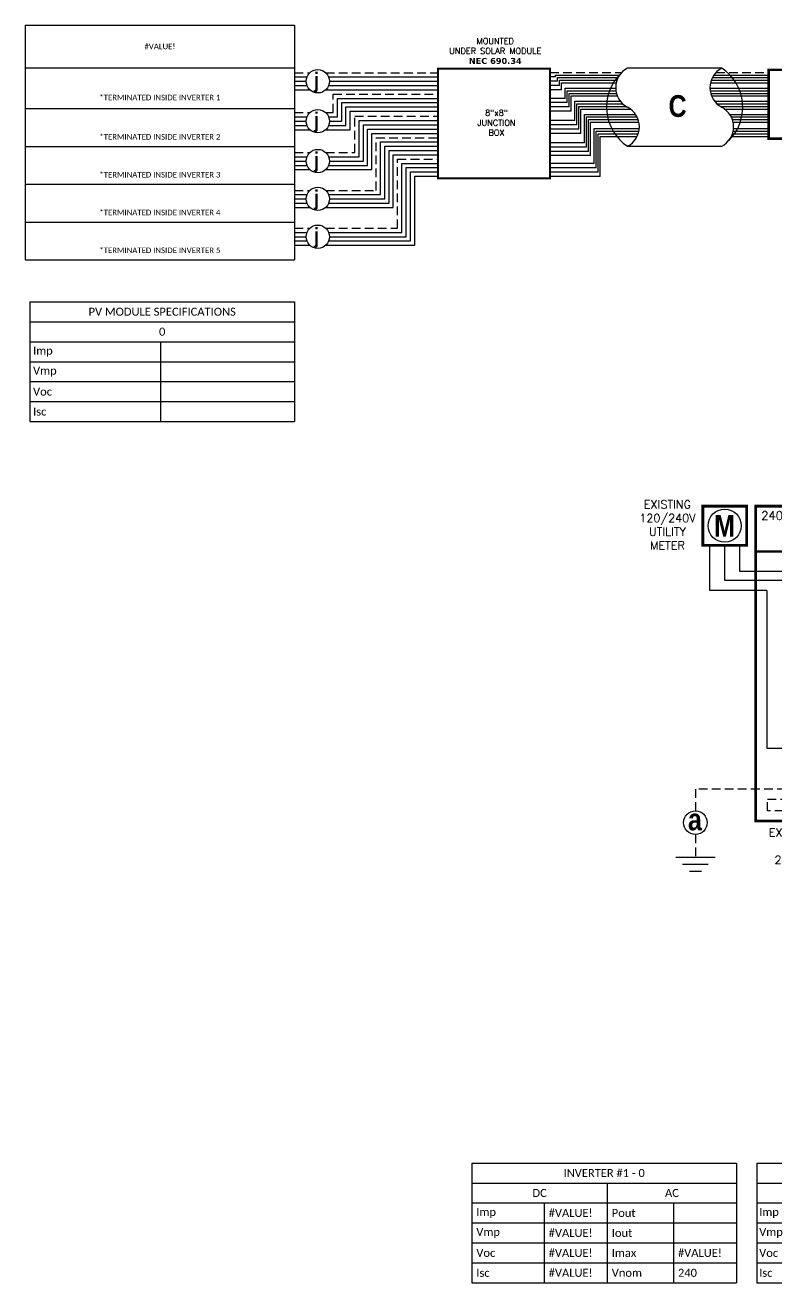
# Model space of a CAD drawing. Header units: feet. Extents: x 20558 to 21366, y 15297 to 15844.
# Drawn here: x 20558 to 20883, y 15297 to 15839 of the extents above; entities that cross this region are included whole.
import ezdxf

# ---------------------------------------------------------------- set-up
doc = ezdxf.new("R2010")
doc.units = ezdxf.units.FT
doc.header["$MEASUREMENT"] = 0
doc.linetypes.add('HIDDEN', pattern=[0.375, 0.25, -0.125])
doc.styles.add('ONE LINE TXT', font='techb___.ttf')
doc.styles.get("Standard").update_dxf_attribs({"font": 'simplex.shx'})

# ---------------------------------------------------------------- blocks, each defined once
blk = doc.blocks.new('*T21')
at = {"color": 9, "linetype": 'ByBlock', "lineweight": 30, "true_color": 0xa7bfde, "transparency": 16777216}
blk.add_line((0, 0), (116.21, 0), dxfattribs=at)
at = {"color": 0, "linetype": 'ByBlock', "lineweight": -2, "transparency": 16777216}
for p, q in [((0, 0), (0, -101.3)), ((116.21, 0), (116.21, -101.3)), ((0, -18.37), (116.21, -18.37)), ((0, -36.03), (116.21, -36.03)), ((0, -52.35), (116.21, -52.35)), ((0, -68.66), (116.21, -68.66)), ((0, -84.98), (116.21, -84.98)), ((0, -101.3), (116.21, -101.3))]:
    blk.add_line(p, q, dxfattribs=at)
at = {"color": 0, "transparency": 16777216, "char_height": 2.4195, "width": 110.4406, "attachment_point": 5}
for s, insert in [('{\\fCalibri|b0|i0|c0;#VALUE!', (58.11, -9.18)), ('{\\fCalibri|b0|i0|c0;^J^J*TERMINATED INSIDE INVERTER 1', (58.11, -27.2)), ('{\\fCalibri|b0|i0|c0;^J^J*TERMINATED INSIDE INVERTER 2', (58.11, -44.19)), ('{\\fCalibri|b0|i0|c0;^J^J*TERMINATED INSIDE INVERTER 3', (58.11, -60.51)), ('{\\fCalibri|b0|i0|c0;^J^J*TERMINATED INSIDE INVERTER 4', (58.11, -76.82)), ('{\\fCalibri|b0|i0|c0;^J^J*TERMINATED INSIDE INVERTER 5', (58.11, -93.14))]:
    blk.add_mtext(s, dxfattribs=dict(at, insert=insert))
blk = doc.blocks.new('breakerPanel')
at = {"linetype": 'Continuous'}
h = blk.add_hatch(color=1, dxfattribs=at)
h.dxf.hatch_style = 1
edge = h.paths.add_edge_path()
edge.add_arc((-42.47, 86.8), 0.291, 0, 360)
h = blk.add_hatch(color=1, dxfattribs=at)
h.dxf.hatch_style = 1
edge = h.paths.add_edge_path()
edge.add_arc((-38.44, 86.8), 0.291, 0, 360)
h = blk.add_hatch(color=1, dxfattribs=at)
h.dxf.hatch_style = 1
edge = h.paths.add_edge_path()
edge.add_arc((-42.47, 77.16), 0.291, 0, 360)
h = blk.add_hatch(color=1, dxfattribs=at)
h.dxf.hatch_style = 1
edge = h.paths.add_edge_path()
edge.add_arc((-38.44, 77.16), 0.291, 0, 360)
h = blk.add_hatch(color=1, dxfattribs=at)
h.dxf.hatch_style = 1
edge = h.paths.add_edge_path()
edge.add_arc((-38.44, 71.16), 0.528, 0, 360)
h = blk.add_hatch(color=1, dxfattribs=at)
h.dxf.hatch_style = 1
edge = h.paths.add_edge_path()
edge.add_arc((-42.47, 67.78), 0.528, 0, 360)
h = blk.add_hatch(color=1, dxfattribs=at)
h.dxf.hatch_style = 1
edge = h.paths.add_edge_path()
edge.add_arc((-38.44, 61.76), 0.528, 0, 360)
h = blk.add_hatch(color=1, dxfattribs=at)
h.dxf.hatch_style = 1
edge = h.paths.add_edge_path()
edge.add_arc((-42.47, 58.38), 0.528, 0, 360)
h = blk.add_hatch(color=1, dxfattribs=at)
h.dxf.hatch_style = 1
edge = h.paths.add_edge_path()
edge.add_arc((-42.47, 48.98), 0.528, 0, 360)
h = blk.add_hatch(color=1, dxfattribs=at)
h.dxf.hatch_style = 1
edge = h.paths.add_edge_path()
edge.add_arc((-38.44, 52.36), 0.528, 0, 360)
h = blk.add_hatch(color=1, dxfattribs=at)
h.dxf.hatch_style = 1
edge = h.paths.add_edge_path()
edge.add_arc((-38.44, 42.95), 0.528, 0, 360)
h = blk.add_hatch(color=1, dxfattribs=at)
h.dxf.hatch_style = 1
edge = h.paths.add_edge_path()
edge.add_arc((-42.47, 39.58), 0.528, 0, 360)
h = blk.add_hatch(color=1, dxfattribs=at)
h.dxf.hatch_style = 1
edge = h.paths.add_edge_path()
edge.add_arc((-38.44, 33.55), 0.528, 0, 360)
h = blk.add_hatch(color=1, dxfattribs=at)
h.dxf.hatch_style = 1
edge = h.paths.add_edge_path()
edge.add_arc((-42.47, 30.17), 0.528, 0, 360)
at = {"color": 155, "true_color": 0x647190}
blk.add_line((-80.92, 126.59), (0, 126.59), dxfattribs=at)
at = {"color": 253, "linetype": 'Continuous'}
for p, q in [((-100.73, 90.2), (-100.73, 109.7)), ((-76.04, 90.2), (-100.73, 90.2)), ((-76.04, 90.2), (-76.04, 22.16)), ((-76.04, 22.16), (-27.25, 22.16)), ((-27.25, 22.16), (-27.25, 17.57)), ((-27.25, 17.57), (-29.89, 17.57)), ((-11.01, 0.16), (-29.89, 0.16)), ((0, 3), (-11.01, 3)), ((-11.01, 3), (-11.01, 0.16))]:
    blk.add_line(p, q, dxfattribs=at)
at = {"color": 10, "linetype": 'Continuous'}
for p, q in [((-94.24, 94.51), (-94.24, 109.7)), ((-42.47, 94.51), (-94.24, 94.51)), ((-42.47, 87.09), (-42.47, 94.51)), ((-42.47, 30.17), (-42.47, 76.87)), ((-35.88, 67.78), (-45.04, 67.78)), ((-35.88, 58.38), (-45.04, 58.38)), ((-35.88, 48.98), (-45.04, 48.98)), ((-35.88, 39.58), (-45.04, 39.58)), ((-35.88, 30.17), (-45.04, 30.17)), ((-10.98, 30.17), (-29.89, 30.17)), ((-10.98, 6), (-10.98, 30.17)), ((0, 6), (-10.98, 6))]:
    blk.add_line(p, q, dxfattribs=at)
at = {"color": 7, "linetype": 'Continuous'}
for p, q in [((-87.75, 98.34), (-87.75, 109.7)), ((-38.44, 98.34), (-87.75, 98.34)), ((-38.44, 87.09), (-38.44, 98.34)), ((-38.44, 61.76), (-38.44, 76.87)), ((-35.88, 71.16), (-45.04, 71.16)), ((-38.44, 71.16), (-35.88, 71.16)), ((-45.04, 61.76), (-35.88, 61.76)), ((-35.88, 61.76), (-45.04, 61.76)), ((-38.44, 52.36), (-38.44, 61.76)), ((-45.04, 52.36), (-35.88, 52.36)), ((-35.88, 52.36), (-45.04, 52.36)), ((-38.44, 42.95), (-38.44, 52.36)), ((-45.04, 42.95), (-35.88, 42.95)), ((-35.88, 42.95), (-45.04, 42.95)), ((-38.44, 33.55), (-38.44, 42.95)), ((-35.88, 33.55), (-45.04, 33.55)), ((-6.96, 9), (-6.96, 33.55))]:
    blk.add_line(p, q, dxfattribs=at)
at = {"lineweight": 50}
blk.add_line((-80.92, 106.95), (0, 106.95), dxfattribs=at)
at = {"color": 7}
for p, q in [((-29.89, 33.55), (-6.96, 33.55)), ((0, 9), (-6.96, 9))]:
    blk.add_line(p, q, dxfattribs=at)
at = {"color": 1, "linetype": 'Continuous'}
for p, q in [((-51.03, -2.51), (-51.03, 20.23)), ((-46.49, 20.23), (-51.03, 20.23)), ((-46.49, 20.23), (-46.49, -2.51)), ((-34.43, -2.43), (-34.43, 20.16)), ((-29.89, 20.16), (-34.43, 20.16)), ((-29.89, 20.16), (-29.89, -2.43)), ((-46.49, -2.51), (-51.03, -2.51)), ((-29.89, -2.43), (-34.43, -2.43))]:
    blk.add_line(p, q, dxfattribs=at)
at = {"color": 4, "linetype": 'Continuous'}
for p, q in [((-47.97, 18.28), (-49.55, 16.71)), ((-31.37, 18.35), (-32.94, 16.78)), ((-47.97, 13.93), (-49.55, 12.36)), ((-31.37, 14), (-32.94, 12.43)), ((-47.97, 9.58), (-49.55, 8.01)), ((-31.37, 9.65), (-32.94, 8.08)), ((-47.97, 5.23), (-49.55, 3.66)), ((-47.97, 0.88), (-49.55, -0.69)), ((-31.37, 5.3), (-32.94, 3.73)), ((-31.37, 0.95), (-32.94, -0.62))]:
    blk.add_line(p, q, dxfattribs=at)
at = {"color": 92, "linetype": 'HIDDEN', "ltscale": 15}
for p, q in [((-51.03, 4.44), (-106.89, 4.44)), ((-106.89, 4.44), (-106.89, -4.87)), ((-75.84, -4.96), (-75.84, 0.09)), ((-75.84, 0.09), (-51.03, 0.09)), ((0, 0), (-6.96, 0)), ((-6.96, -4.96), (-75.84, -4.96)), ((-6.96, 0), (-6.96, -4.96)), ((-106.89, -15.1), (-106.89, -24.84))]:
    blk.add_line(p, q, dxfattribs=at)
at = {"color": 92, "linetype": 'Continuous', "ltscale": 15}
blk.add_line((-34.43, 0.09), (-46.49, 0.09), dxfattribs=at)
at = {"lineweight": 50, "const_width": 1.19}
for points in [[(-103.67, 109.7), (-103.67, 126.59), (-84.82, 126.59), (-84.82, 109.7)], [(-80.92, -9.3), (-80.92, 126.59), (0, 126.59), (0, -9.3)]]:
    blk.add_lwpolyline(points, close=True, dxfattribs=at)
at = {"color": 92, "linetype": 'Continuous', "lineweight": 5, "ltscale": 0.05, "flags": 128}
for points in [[(-45.88, 10.97), (-41.2, 10.97)], [(-43.54, 13.81), (-43.54, 10.97)], [(-42.01, 10.1), (-45.07, 10.1)], [(-42.82, 9.23), (-44.25, 9.23)]]:
    blk.add_lwpolyline(points, dxfattribs=at)
at = {"color": 92, "linetype": 'Continuous', "ltscale": 4, "flags": 128}
for points in [[(-115.37, -24.84), (-98.41, -24.84)], [(-101.35, -27.98), (-112.43, -27.98)], [(-104.29, -31.12), (-109.49, -31.12)]]:
    blk.add_lwpolyline(points, dxfattribs=at)
at = {"linetype": 'Continuous'}
blk.add_circle((-94.24, 118.15), 7.15, dxfattribs=at)
at = {"color": 1, "linetype": 'Continuous'}
for centre, radius in [((-42.47, 86.8), 0.291), ((-38.44, 86.8), 0.291), ((-42.47, 77.16), 0.291), ((-38.44, 77.16), 0.291), ((-38.44, 71.16), 0.528), ((-42.47, 67.78), 0.528), ((-38.44, 61.76), 0.528), ((-42.47, 58.38), 0.528), ((-42.47, 48.98), 0.528), ((-38.44, 52.36), 0.528), ((-38.44, 42.95), 0.528), ((-42.47, 39.58), 0.528), ((-38.44, 33.55), 0.528), ((-42.47, 30.17), 0.528)]:
    blk.add_circle(centre, radius, dxfattribs=at)
at = {"color": 4, "linetype": 'Continuous'}
for centre in [(-48.76, 17.49), (-32.16, 17.57), (-48.76, 13.14), (-32.16, 13.21), (-48.76, 8.79), (-48.76, 4.44), (-32.16, 8.86), (-32.16, 4.51), (-48.76, 0.09), (-32.16, 0.16)]:
    blk.add_circle(centre, 1.11, dxfattribs=at)
at = {"color": 7, "linetype": 'Continuous'}
blk.add_circle((-106.89, -9.99), 5.11, dxfattribs=at)
at = {"color": 1, "linetype": 'Continuous'}
for centre, radius, start, end in [((-50.14, 81.98), 9.06, 327.8708, 32.1292), ((-46.11, 81.98), 9.06, 327.8708, 32.1292), ((-48.03, 68.62), 3.93, 40.3392, 139.6608), ((-32.88, 68.62), 3.93, 40.3392, 139.6608), ((-48.03, 65.24), 3.93, 40.3392, 139.6608), ((-32.88, 65.24), 3.93, 40.3392, 139.6608), ((-48.03, 59.21), 3.93, 40.3392, 139.6608), ((-48.03, 55.84), 3.93, 40.3392, 139.6608), ((-32.88, 59.21), 3.93, 40.3392, 139.6608), ((-32.88, 55.84), 3.93, 40.3392, 139.6608), ((-48.03, 49.81), 3.93, 40.3392, 139.6608), ((-48.03, 46.43), 3.93, 40.3392, 139.6608), ((-32.88, 49.81), 3.93, 40.3392, 139.6608), ((-32.88, 46.43), 3.93, 40.3392, 139.6608), ((-48.03, 40.41), 3.93, 40.3392, 139.6608), ((-32.88, 40.41), 3.93, 40.3392, 139.6608), ((-48.03, 37.03), 3.93, 40.3392, 139.6608), ((-32.88, 37.03), 3.93, 40.3392, 139.6608), ((-48.03, 31.01), 3.93, 40.3392, 139.6608), ((-32.88, 31.01), 3.93, 40.3392, 139.6608), ((-48.03, 27.63), 3.93, 40.3392, 139.6608), ((-32.88, 27.63), 3.93, 40.3392, 139.6608)]:
    blk.add_arc(centre, radius, start, end, dxfattribs=at)
at = {"color": 253, "linetype": 'Continuous', "style": 'ONE LINE TXT'}
blk.add_text('M', height=9.38, dxfattribs=at).set_placement((-98.8, 113.43))
at = {"color": 4, "linetype": 'Continuous'}
blk.add_text('NEUTRAL', height=1.874, rotation=90, dxfattribs=at).set_placement((-35.08, 4.08))
at = {"color": 1, "attachment_point": 5}
for s, width, gutter_width, heights, insert, char_height in [('EXISTING\\P120/240V UTILITY METER', 0.0523, 7.17, [0], (-118.95, 118.48), 3.5433), ('240V', 0.1481, 0.75, [0], (-72.39, 122.54), 3.658), ('1∅', 0.1481, 0.75, [0], (-5.31, 122.54), 3.658), ('serA MAIN BREAKER\\PserA BUSBAR', 72.4998, 0.75, [0], (-39.75, 113.14), 3.6576), ('EXISTING MAIN BREAKER LOAD CENTER\\P2pocA BACK FEED BREAKER\\P{\\fVerdana|b1|i0|c0|p34;NEC 690.64}', 79.2627, 97.94, [154.49], (-39.35, -23.14), 3.5433)]:
    blk.add_mtext_dynamic_manual_height_columns(s, width=width, gutter_width=gutter_width, heights=heights, dxfattribs=dict(at, insert=insert, char_height=char_height))
at = {"color": 4, "linetype": 'Continuous', "insert": (-46.25, 82.15), "char_height": 1.874, "attachment_point": 5, "rotation": 90}
blk.add_mtext_dynamic_manual_height_columns('2pserA\\PMAIN', width=0.1481, gutter_width=0.75, heights=[0], dxfattribs=at)
at = {"color": 1, "linetype": 'Continuous', "insert": (-110.08, -3.93), "char_height": 9.3833, "attachment_point": 1, "style": 'ONE LINE TXT'}
blk.add_mtext_dynamic_manual_height_columns('{\\W1;\\C256;a}', width=0.1385, gutter_width=2.13, heights=[0], dxfattribs=at)
blk = doc.blocks.new('*U16')
at = {"color": 7}
blk.add_blockref('breakerPanel', (0, 0), dxfattribs=at)
blk = doc.blocks.new('*T22')
at = {"color": 0, "lineweight": -2, "transparency": 16777216}
for p, q in [((0, 0), (114.19, 0)), ((0, 0), (0, -51.7)), ((114.19, 0), (114.19, -51.7)), ((0, -8.62), (114.19, -8.62)), ((58.43, -8.62), (58.43, -51.7)), ((0, -17.23), (114.19, -17.23)), ((31.22, -17.23), (31.22, -51.7)), ((86.98, -17.23), (86.98, -51.7)), ((0, -25.85), (114.19, -25.85)), ((0, -34.47), (114.19, -34.47)), ((0, -43.08), (114.19, -43.08)), ((0, -51.7), (114.19, -51.7))]:
    blk.add_line(p, q, dxfattribs=at)
at = {"color": 0, "linetype": 'Continuous', "transparency": 16777216, "char_height": 3.4544}
for s, insert, width, attachment_point in [('{\\fCalibri|b0|i0|c0;INVERTER #1 - 0', (57.09, -4.31), 110.3293, 5), ('{\\fCalibri|b0|i0|c0;DC', (29.22, -12.93), 54.5755, 5), ('{\\fCalibri|b0|i0|c0;AC', (86.31, -12.93), 51.8976, 5), ('{\\fCalibri|b0|i0|c0;Imp', (1.93, -21.54), 27.3681, 4), ('{\\fCalibri|b0|i0|c0;#VALUE!', (33.15, -21.54), 23.3513, 4), ('{\\fCalibri|b0|i0|c0;Pout', (60.36, -21.54), 24.6902, 4), ('{\\fCalibri|b0|i0|c0;', (88.91, -21.54), 23.3513, 4), ('{\\fCalibri|b0|i0|c0;Vmp', (1.93, -30.16), 27.3681, 4), ('{\\fCalibri|b0|i0|c0;#VALUE!', (33.15, -30.16), 23.3513, 4), ('{\\fCalibri|b0|i0|c0;Iout', (60.36, -30.16), 24.6902, 4), ('{\\fCalibri|b0|i0|c0;', (88.91, -30.16), 23.3513, 4), ('{\\fCalibri|b0|i0|c0;Voc', (1.93, -38.78), 27.3681, 4), ('{\\fCalibri|b0|i0|c0;#VALUE!', (33.15, -38.78), 23.3513, 4), ('{\\fCalibri|b0|i0|c0;Imax', (60.36, -38.78), 24.6902, 4), ('{\\fCalibri|b0|i0|c0;#VALUE!', (88.91, -38.78), 23.3513, 4), ('{\\fCalibri|b0|i0|c0;Isc', (1.93, -47.39), 27.3681, 4), ('{\\fCalibri|b0|i0|c0;#VALUE!', (33.15, -47.39), 23.3513, 4), ('{\\fCalibri|b0|i0|c0;Vnom', (60.36, -47.39), 24.6902, 4), ('{\\fCalibri|b0|i0|c0;240', (88.91, -47.39), 23.3513, 4)]:
    blk.add_mtext(s, dxfattribs=dict(at, insert=insert, width=width, attachment_point=attachment_point))
blk = doc.blocks.new('*T23')
at = {"color": 0, "lineweight": -2, "transparency": 16777216}
for p, q in [((0, 0), (114.19, 0)), ((0, 0), (0, -51.7)), ((114.19, 0), (114.19, -51.7)), ((0, -8.62), (114.19, -8.62)), ((58.43, -8.62), (58.43, -51.7)), ((0, -17.23), (114.19, -17.23)), ((31.22, -17.23), (31.22, -51.7)), ((86.98, -17.23), (86.98, -51.7)), ((0, -25.85), (114.19, -25.85)), ((0, -34.47), (114.19, -34.47)), ((0, -43.08), (114.19, -43.08)), ((0, -51.7), (114.19, -51.7))]:
    blk.add_line(p, q, dxfattribs=at)
at = {"color": 0, "linetype": 'Continuous', "transparency": 16777216, "char_height": 3.4544}
for s, insert, width, attachment_point in [('{\\fCalibri|b0|i0|c0;INVERTER #2 - 0', (57.09, -4.31), 112.0547, 5), ('{\\fCalibri|b0|i0|c0;DC', (29.22, -12.93), 56.3009, 5), ('{\\fCalibri|b0|i0|c0;AC', (86.31, -12.93), 53.623, 5), ('{\\fCalibri|b0|i0|c0;Imp', (1.07, -21.54), 29.0935, 4), ('{\\fCalibri|b0|i0|c0;#VALUE!', (32.29, -21.54), 25.0767, 4), ('{\\fCalibri|b0|i0|c0;Pout', (59.5, -21.54), 26.4156, 4), ('{\\fCalibri|b0|i0|c0;', (88.04, -21.54), 25.0767, 4), ('{\\fCalibri|b0|i0|c0;Vmp', (1.07, -30.16), 29.0935, 4), ('{\\fCalibri|b0|i0|c0;#VALUE!', (32.29, -30.16), 25.0767, 4), ('{\\fCalibri|b0|i0|c0;Iout', (59.5, -30.16), 26.4156, 4), ('{\\fCalibri|b0|i0|c0;', (88.04, -30.16), 25.0767, 4), ('{\\fCalibri|b0|i0|c0;Voc', (1.07, -38.78), 29.0935, 4), ('{\\fCalibri|b0|i0|c0;#VALUE!', (32.29, -38.78), 25.0767, 4), ('{\\fCalibri|b0|i0|c0;Imax', (59.5, -38.78), 26.4156, 4), ('{\\fCalibri|b0|i0|c0;#VALUE!', (88.04, -38.78), 25.0767, 4), ('{\\fCalibri|b0|i0|c0;Isc', (1.07, -47.39), 29.0935, 4), ('{\\fCalibri|b0|i0|c0;#VALUE!', (32.29, -47.39), 25.0767, 4), ('{\\fCalibri|b0|i0|c0;Vnom', (59.5, -47.39), 26.4156, 4), ('{\\fCalibri|b0|i0|c0;240', (88.04, -47.39), 25.0767, 4)]:
    blk.add_mtext(s, dxfattribs=dict(at, insert=insert, width=width, attachment_point=attachment_point))
blk = doc.blocks.new('*T28')
at = {"color": 0, "lineweight": -2, "transparency": 16777216}
for p, q in [((0, 0), (114.19, 0)), ((0, 0), (0, -51.69)), ((114.19, 0), (114.19, -51.69)), ((0, -8.62), (114.19, -8.62)), ((0, -17.23), (114.19, -17.23)), ((56.41, -17.23), (56.41, -51.69)), ((0, -25.85), (114.19, -25.85)), ((0, -34.46), (114.19, -34.46)), ((0, -43.08), (114.19, -43.08)), ((0, -51.69), (114.19, -51.69))]:
    blk.add_line(p, q, dxfattribs=at)
at = {"color": 0, "linetype": 'Continuous', "transparency": 16777216, "char_height": 3.4544}
for s, insert, width, attachment_point in [('{\\fCalibri|b0|i0|c0;PV MODULE SPECIFICATIONS', (57.09, -4.31), 111.433, 5), ('{\\fCalibri|b0|i0|c0;0', (57.09, -12.92), 111.433, 5), ('{\\fCalibri|b0|i0|c0;Imp', (1.38, -21.54), 53.6551, 4), ('{\\fCalibri|b0|i0|c0;', (57.78, -21.54), 55.0254, 4), ('{\\fCalibri|b0|i0|c0;Vmp', (1.38, -30.15), 53.6551, 4), ('{\\fCalibri|b0|i0|c0;', (57.78, -30.15), 55.0254, 4), ('{\\fCalibri|b0|i0|c0;Voc', (1.38, -38.77), 53.6551, 4), ('{\\fCalibri|b0|i0|c0;', (57.78, -38.77), 55.0254, 4), ('{\\fCalibri|b0|i0|c0;Isc', (1.38, -47.39), 53.6551, 4), ('{\\fCalibri|b0|i0|c0;', (57.78, -47.39), 55.0254, 4)]:
    blk.add_mtext(s, dxfattribs=dict(at, insert=insert, width=width, attachment_point=attachment_point))

msp = doc.modelspace()

# ---------------------------------------------------------------- linework, layer by layer
at = {"color": 7, "linetype": 'Continuous'}
for p, q in [((20858.88, 15820.85), (20818.25, 15820.85)), ((20674.61, 15817.04), (20680.1, 15817.04)), ((20689.32, 15817.04), (20736.43, 15817.04)), ((20787.21, 15817.04), (20784.84, 15817.04)), ((20787.21, 15817.88), (20814.88, 15817.88)), ((20787.21, 15817.04), (20787.21, 15817.88)), ((20788.88, 15815.62), (20813.7, 15815.62)), ((20788.88, 15813.35), (20788.88, 15815.62)), ((20854.34, 15815.62), (20879.11, 15815.62)), ((20855.51, 15817.88), (20879.11, 15817.88)), ((20674.61, 15813.35), (20680.1, 15813.35)), ((20689.32, 15813.35), (20736.43, 15813.35)), ((20788.88, 15813.35), (20784.84, 15813.35)), ((20791.38, 15812.23), (20813.15, 15812.23)), ((20791.38, 15807.81), (20791.38, 15812.23)), ((20793.05, 15809.97), (20813.47, 15809.97)), ((20793.05, 15804.12), (20793.05, 15809.97)), ((20853.79, 15812.23), (20879.11, 15812.23)), ((20854.11, 15809.97), (20879.11, 15809.97)), ((20693.08, 15799.82), (20693.08, 15807.81)), ((20693.08, 15807.81), (20736.43, 15807.81)), ((20696.77, 15796.13), (20696.77, 15804.12)), ((20696.77, 15804.12), (20736.43, 15804.12)), ((20791.38, 15807.81), (20784.84, 15807.81)), ((20793.05, 15804.12), (20784.84, 15804.12)), ((20795.55, 15806.57), (20815.16, 15806.57)), ((20795.55, 15798.23), (20795.55, 15806.57)), ((20797.22, 15804.3), (20817.69, 15804.3)), ((20797.22, 15794.54), (20797.22, 15804.3)), ((20855.79, 15806.57), (20879.11, 15806.57)), ((20858.33, 15804.3), (20879.11, 15804.3)), ((20674.61, 15799.82), (20680.1, 15799.82)), ((20689.32, 15799.82), (20693.08, 15799.82)), ((20702.45, 15782.59), (20702.45, 15798.23)), ((20702.45, 15798.23), (20736.43, 15798.23)), ((20795.55, 15798.23), (20784.84, 15798.23)), ((20799.73, 15788.64), (20799.73, 15800.9)), ((20799.73, 15800.9), (20821.7, 15800.9)), ((20801.39, 15784.95), (20801.39, 15798.64)), ((20801.39, 15798.64), (20822.83, 15798.64)), ((20862.34, 15800.9), (20879.11, 15800.9)), ((20863.47, 15798.64), (20879.11, 15798.64)), ((20674.61, 15796.13), (20680.1, 15796.13)), ((20689.32, 15796.13), (20696.77, 15796.13)), ((20706.14, 15778.9), (20706.14, 15794.54)), ((20706.14, 15794.54), (20736.43, 15794.54)), ((20797.22, 15794.54), (20784.84, 15794.54)), ((20803.9, 15779.66), (20803.9, 15794.76)), ((20803.9, 15794.76), (20823.31, 15794.76)), ((20863.95, 15794.76), (20879.11, 15794.76)), ((20711.68, 15766.28), (20711.68, 15789)), ((20711.68, 15789), (20736.43, 15789)), ((20799.73, 15788.64), (20784.84, 15788.64)), ((20805.57, 15775.97), (20805.57, 15792.5)), ((20805.57, 15792.5), (20822.84, 15792.5)), ((20818.25, 15787.13), (20858.88, 15787.13)), ((20863.48, 15792.5), (20879.11, 15792.5)), ((20674.61, 15782.59), (20680.1, 15782.59)), ((20689.32, 15782.59), (20702.45, 15782.59)), ((20715.37, 15762.59), (20715.37, 15785.31)), ((20715.37, 15785.31), (20736.43, 15785.31)), ((20801.39, 15784.95), (20784.84, 15784.95)), ((20674.61, 15778.9), (20680.1, 15778.9)), ((20689.32, 15778.9), (20706.14, 15778.9)), ((20720.9, 15779.77), (20736.43, 15779.77)), ((20720.9, 15749.96), (20720.9, 15779.77)), ((20803.9, 15779.66), (20784.84, 15779.66)), ((20724.59, 15776.08), (20736.43, 15776.08)), ((20724.59, 15746.27), (20724.59, 15776.08)), ((20805.57, 15775.97), (20784.84, 15775.97)), ((20674.61, 15766.28), (20680.1, 15766.28)), ((20689.32, 15766.28), (20711.68, 15766.28)), ((20674.61, 15762.59), (20680.1, 15762.59)), ((20689.32, 15762.59), (20715.37, 15762.59)), ((20674.61, 15749.96), (20680.1, 15749.96)), ((20689.32, 15749.96), (20720.9, 15749.96)), ((20674.61, 15746.27), (20680.1, 15746.27)), ((20689.32, 15746.27), (20724.59, 15746.27))]:
    msp.add_line(p, q, dxfattribs=at)
at = {"color": 92, "linetype": 'HIDDEN', "ltscale": 15}
for p, q in [((20674.61, 15818.89), (20681.23, 15818.89)), ((20688.06, 15818.89), (20736.43, 15818.89)), ((20784.84, 15819.02), (20815.81, 15819.02)), ((20856.44, 15819.02), (20879.11, 15819.02)), ((20691.24, 15801.66), (20691.24, 15809.66)), ((20691.24, 15809.66), (20736.43, 15809.66)), ((20674.61, 15801.66), (20681.23, 15801.66)), ((20688.06, 15801.66), (20691.24, 15801.66)), ((20700.6, 15784.44), (20700.6, 15800.07)), ((20700.6, 15800.07), (20736.43, 15800.07)), ((20709.83, 15768.12), (20709.83, 15790.85)), ((20709.83, 15790.85), (20736.43, 15790.85)), ((20674.61, 15784.44), (20681.23, 15784.44)), ((20688.06, 15784.44), (20700.6, 15784.44)), ((20719.06, 15781.62), (20736.43, 15781.62)), ((20719.06, 15751.81), (20719.06, 15781.62)), ((20674.61, 15768.12), (20681.23, 15768.12)), ((20688.06, 15768.12), (20709.83, 15768.12)), ((20674.61, 15751.81), (20681.23, 15751.81)), ((20688.06, 15751.81), (20719.06, 15751.81))]:
    msp.add_line(p, q, dxfattribs=at)
at = {"color": 253, "linetype": 'Continuous'}
for p, q in [((20674.61, 15815.19), (20679.62, 15815.19)), ((20689.67, 15815.19), (20736.43, 15815.19)), ((20788.05, 15815.19), (20784.84, 15815.19)), ((20788.05, 15816.75), (20814.19, 15816.75)), ((20788.05, 15815.19), (20788.05, 15816.75)), ((20789.71, 15814.49), (20813.38, 15814.49)), ((20789.71, 15811.5), (20789.71, 15814.49)), ((20854.01, 15814.49), (20879.11, 15814.49)), ((20854.83, 15816.75), (20879.11, 15816.75)), ((20674.61, 15811.5), (20681.23, 15811.5)), ((20688.06, 15811.5), (20736.43, 15811.5)), ((20789.71, 15811.5), (20784.84, 15811.5)), ((20792.22, 15811.1), (20813.24, 15811.1)), ((20792.22, 15805.97), (20792.22, 15811.1)), ((20793.89, 15808.83), (20813.85, 15808.83)), ((20793.89, 15802.28), (20793.89, 15808.83)), ((20853.88, 15811.1), (20879.11, 15811.1)), ((20854.49, 15808.83), (20879.11, 15808.83)), ((20694.93, 15797.97), (20694.93, 15805.97)), ((20694.93, 15805.97), (20736.43, 15805.97)), ((20792.22, 15805.97), (20784.84, 15805.97)), ((20796.39, 15805.43), (20816.2, 15805.43)), ((20796.39, 15796.38), (20796.39, 15805.43)), ((20856.83, 15805.43), (20879.11, 15805.43)), ((20674.61, 15797.97), (20679.62, 15797.97)), ((20689.67, 15797.97), (20694.93, 15797.97)), ((20698.62, 15794.28), (20698.62, 15802.28)), ((20698.62, 15802.28), (20736.43, 15802.28)), ((20793.89, 15802.28), (20784.84, 15802.28)), ((20798.06, 15803.17), (20819.54, 15803.17)), ((20798.06, 15792.69), (20798.06, 15803.17)), ((20800.56, 15786.8), (20800.56, 15799.77)), ((20800.56, 15799.77), (20822.36, 15799.77)), ((20860.18, 15803.17), (20879.11, 15803.17)), ((20863, 15799.77), (20879.11, 15799.77)), ((20674.61, 15794.28), (20681.23, 15794.28)), ((20688.06, 15794.28), (20698.62, 15794.28)), ((20704.3, 15780.75), (20704.3, 15796.38)), ((20704.3, 15796.38), (20736.43, 15796.38)), ((20707.99, 15777.06), (20707.99, 15792.69)), ((20707.99, 15792.69), (20736.43, 15792.69)), ((20796.39, 15796.38), (20784.84, 15796.38)), ((20798.06, 15792.69), (20784.84, 15792.69)), ((20802.23, 15783.11), (20802.23, 15797.5)), ((20802.23, 15797.5), (20823.14, 15797.5)), ((20804.73, 15777.82), (20804.73, 15793.63)), ((20804.73, 15793.63), (20823.15, 15793.63)), ((20863.78, 15797.5), (20879.11, 15797.5)), ((20863.79, 15793.63), (20879.11, 15793.63)), ((20713.52, 15764.43), (20713.52, 15787.16)), ((20713.52, 15787.16), (20736.43, 15787.16)), ((20806.4, 15774.13), (20806.4, 15791.36)), ((20806.4, 15791.36), (20822.37, 15791.36)), ((20863.01, 15791.36), (20879.11, 15791.36)), ((20717.21, 15760.74), (20717.21, 15783.47)), ((20717.21, 15783.47), (20736.43, 15783.47)), ((20800.56, 15786.8), (20784.84, 15786.8)), ((20802.23, 15783.11), (20784.84, 15783.11)), ((20674.61, 15780.75), (20679.62, 15780.75)), ((20674.61, 15777.06), (20681.23, 15777.06)), ((20688.06, 15777.06), (20707.99, 15777.06)), ((20689.67, 15780.75), (20704.3, 15780.75)), ((20722.75, 15777.93), (20736.43, 15777.93)), ((20722.75, 15748.11), (20722.75, 15777.93)), ((20804.73, 15777.82), (20784.84, 15777.82)), ((20726.44, 15774.24), (20736.43, 15774.24)), ((20726.44, 15744.42), (20726.44, 15774.24)), ((20806.4, 15774.13), (20784.84, 15774.13)), ((20674.61, 15764.43), (20679.62, 15764.43)), ((20674.61, 15760.74), (20681.23, 15760.74)), ((20688.06, 15760.74), (20717.21, 15760.74)), ((20689.67, 15764.43), (20713.52, 15764.43)), ((20674.61, 15748.11), (20679.62, 15748.11)), ((20674.61, 15744.42), (20681.23, 15744.42)), ((20688.06, 15744.42), (20726.44, 15744.42)), ((20689.67, 15748.11), (20722.75, 15748.11))]:
    msp.add_line(p, q, dxfattribs=at)
at = {"lineweight": 50}
for points, const_width in [([(20784.84, 15773.33), (20736.43, 15773.33), (20736.43, 15820.58), (20784.84, 15820.58)], 0.834), ([(20908.72, 15790.39), (20879.11, 15790.39), (20879.11, 15820.11), (20908.72, 15820.11)], 1.08)]:
    msp.add_lwpolyline(points, close=True, dxfattribs=dict(at, const_width=const_width))
at = {"color": 7, "linetype": 'Continuous'}
for centre in [(20684.64, 15815.19), (20684.64, 15797.97), (20684.64, 15780.75), (20684.64, 15764.43), (20684.64, 15748.11)]:
    msp.add_circle(centre, 5.03, dxfattribs=at)
at = {"linetype": 'Continuous'}
for centre, start, end in [((20822.67, 15812.42), 117.6639, 242.3361), ((20863.3, 15812.42), 117.6639, 242.3361), ((20813.83, 15795.56), 297.6639, 62.3361), ((20854.46, 15795.56), 297.6639, 62.3361)]:
    msp.add_arc(centre, 9.52, start, end, dxfattribs=at)
at = {"color": 7, "linetype": 'Continuous'}
for centre, start, end in [((20847.69, 15803.99), 313.9732, 56.4265), ((20829.44, 15803.99), 133.9732, 236.4265)]:
    msp.add_arc(centre, 20.24, start, end, dxfattribs=at)

# ---------------------------------------------------------------- block references
for name, p in [('*T21', (20558.4, 15839.4)), ('*T28', (20560.42, 15720.04)), ('*T22', (20751.09, 15348.4)), ('*T23', (20873.97, 15348.4))]:
    msp.add_blockref(name, p)
at = {"color": 7}
msp.add_blockref('*U16', (20954.41, 15505.27), dxfattribs=at)

# ---------------------------------------------------------------- texts
at = {"color": 1, "char_height": 2.5744, "attachment_point": 5}
for s, width, insert in [(' \\PMOUNTED \\PUNDER SOLAR MODULE\\P{\\fVerdana|b1|i0|c0|p34;NEC 690.34}', 73.0127, (20761.19, 15830.38)), ('8"x8"  JUNCTION BOX ', 0.4767, (20761.73, 15797.3))]:
    msp.add_mtext_dynamic_manual_height_columns(s, width=width, gutter_width=7.17, heights=[0], dxfattribs=dict(at, insert=insert))
at = {"color": 1, "linetype": 'Continuous', "attachment_point": 1, "style": 'ONE LINE TXT'}
for s, insert, char_height in [('{\\W1;\\C256;j}', (20683.03, 15818.99), 6.6044), ('{\\W1;\\C256;C}', (20835.95, 15809.2), 9.3833), ('{\\W1;\\C256;j}', (20683.03, 15801.77), 6.6044), ('{\\W1;\\C256;j}', (20683.03, 15784.54), 6.6044), ('{\\W1;\\C256;j}', (20683.03, 15768.22), 6.6044), ('{\\W1;\\C256;j}', (20683.03, 15751.91), 6.6044)]:
    msp.add_mtext_dynamic_manual_height_columns(s, width=0.1385, gutter_width=2.13, heights=[0], dxfattribs=dict(at, insert=insert, char_height=char_height))

doc.saveas('drawing.dxf')
